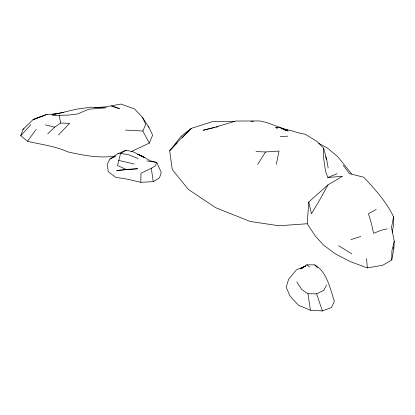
<?xml version="1.0" encoding="UTF-8"?>
<svg xmlns="http://www.w3.org/2000/svg" width="415" height="415" viewBox="0 0 415 415"><rect width="100%" height="100%" fill="white"/><g stroke="black" fill="none" stroke-linecap="round" stroke-linejoin="round"><path stroke-width="0.62" d="M140.856 182.299L140.965 173.221L151.283 168.303L155.251 165.943L156.761 162.436L149.934 160.75L142.599 156.139L137.702 154.235L144.135 157.43L133.241 151.817L126.061 150.189L117.959 153.726L109.897 159.012L107.464 163.956L108.113 171.618L115.811 177.335L126.871 179.078L140.856 182.299L153.249 181.646L159.536 177.786L161.207 172.412L156.761 162.436L147.019 160.937M281.427 128.723L291.361 130.621L298.276 132.821L305.544 134.361L317.242 141.65L323.684 148.316L323.394 156.118L325.459 170.99L327.814 177.511L342.5 176.282L327.995 184.862L308.776 202.006L307.188 223.747L315.41 236.171L323.544 245.12L335.496 253.949L350.021 261.502L367.317 267.914L382.78 265.242L391.77 259.977L391.89 250.997L394.25 241.276L391.501 227.451L393.576 216.863C386.417 201.783 375.036 189.339 363.779 177.221L349.477 173.631L343.241 165.331M393.576 216.863L393.363 226.32L392.154 232.405M391.77 259.977L393.84 248.538L394.25 241.276M276.349 164.335L279.041 151.05L265.507 151.973L256.008 151.589M126.061 150.189L120.542 153.54L117.518 165.564L126.181 169.419L137.624 168.744L116.594 170.549L126.181 169.419M115.064 156.071C99.211 158.504 83.166 155.345 67.712 151.854C54.868 145.93 41.09 144.612 27.551 141.261L20.75 135.674L22.97 129.35L33.081 119.66L41.837 116.127M131.28 151.574L149.312 143.123L152.611 135.14L148.928 127.301L142.527 117.502L134.564 108.927L120.931 104.061L105.939 106.816L94.381 107.703M149.312 143.123L142.853 131.021L145.743 124.401L142.527 117.502M326.517 285.027L323.747 290.391L316.619 293.83L307.951 293.753L301.793 289.556L296.761 281.816M327.995 184.862L320.048 199.325L311.468 213.792L308.776 202.006M257.731 164.387L265.507 151.973M27.551 141.261L36.079 129.501M20.75 135.674L30.788 124.708M58.416 134.974L69.663 123.312L60.74 123.032L54.666 127.172L47.735 133.801M174.113 146.179L169.688 150.754L172.225 169.47L188.379 189.463L215.738 207.718L250.157 221.46L278.906 225.755L307.188 223.747M174.995 145.26L177.21 142.973M182.076 137.936L191.362 128.323L213.497 121.33L234.48 121.694M305.476 266.015L300.6 268.5L303.806 266.933L296.58 269.677L288.555 279.388L286.179 287.362L290.194 296.326L298.494 305.279L310.441 310.249L322.351 310.939L331.486 307.562L334.35 301.217C330.164 288.923 327.041 271.706 314.715 264.894L306.82 264.801L301.051 268.904L305.523 266.051M376.218 209.445L368.437 213.787L371.332 223.099L373.588 233.308L381.51 230.185L387.159 228.873M109.897 159.012L115.661 156.439M327.814 177.511L337.016 173.729M22.97 129.35L24.148 128.873M46.968 114.353L33.081 119.66L46.968 114.353L55.854 114.058L76.894 109.114L91.067 107.169L106.401 107.801L88.722 109.218L77.605 113.969L68.428 115.09L52.399 115.52M350.867 239.637L360.754 236.457M214.975 127.426L203.148 130.232L215.945 126.969L235.725 121.05L259.723 120.947L265.73 122.269L287.657 130.082M216.22 127.13L218.088 126.689M42.729 116.231L40.919 116.605L42.787 116.283M51.797 114.364L63.817 112.444M53.986 114.374L55.854 114.058M117.959 153.726L119.209 153.607M280.239 136.711L287.704 136.151M250.919 121.382L253.435 121.258M125.636 130.066L142.853 131.021M120.542 153.54L127.67 154.422L138.122 158.452M277.702 128.007L275.84 127.654L279.56 127.638L288.119 131L284.436 129.994M134.107 164.008L118.711 160.423M45.443 124.905L54.666 127.172M277.038 127.96L275.84 127.654L277.064 127.986M318.736 143.367L327.228 147.927L337.514 156.408L351.645 173.952M338.624 245.716L351.837 253.84M306.82 264.801L309.549 267.104M148.051 126.425L148.928 127.301M314.715 264.894L317.496 267.831M325.49 156.678L326.724 159.578L328.166 167.925M316.619 293.83L322.351 310.939M323.684 148.316L326.724 159.578M393.576 247.288L393.84 248.538M59.143 115.505L60.74 123.032M307.951 293.753L310.441 310.249M151.283 168.303L153.249 181.646M366.585 258.566L367.317 267.914M181.205 136.198L169.688 150.754L178.045 141.453L191.362 128.323L181.205 136.198M119.406 108.574L111.744 106.084L119.406 108.574"/></g></svg>
